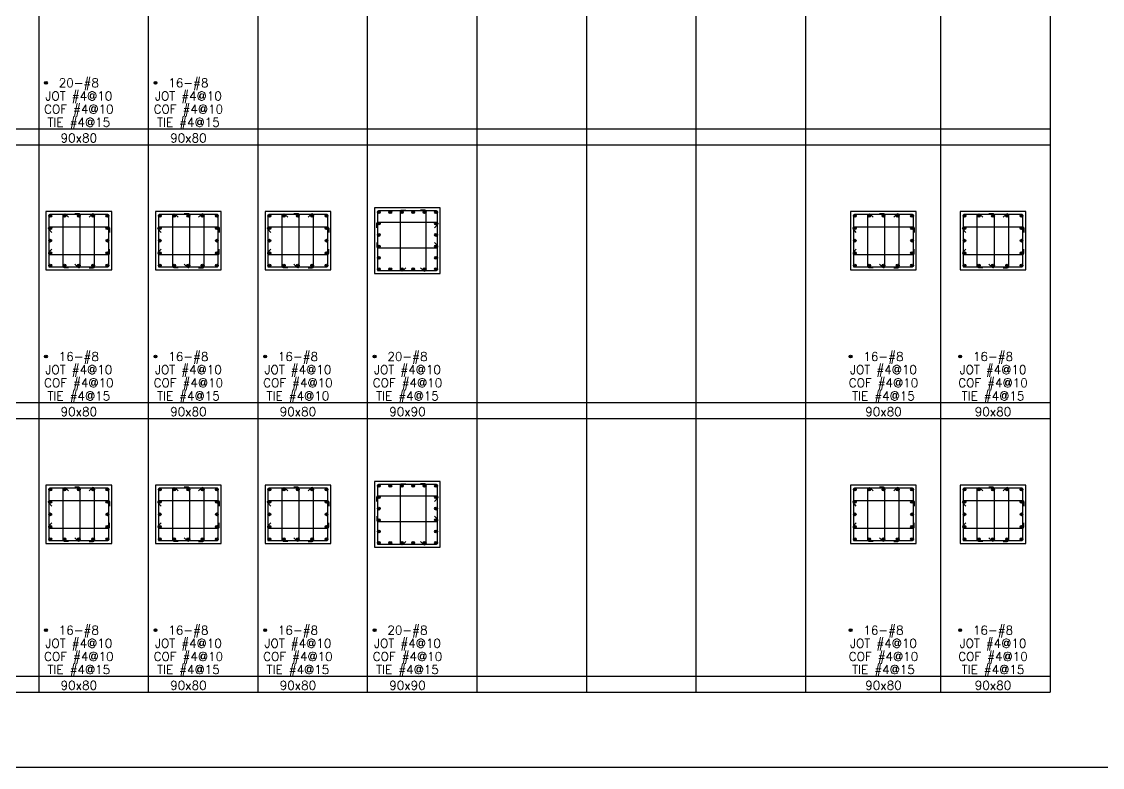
# Model space of a CAD drawing. Header units: millimetres. Extents: x 0 to 31920, y -6088 to 2522.
# Drawn here: x 27148 to 28628, y 0 to 1022 of the extents above; entities that cross this region are included whole.
import ezdxf
from ezdxf.enums import TextEntityAlignment as Align

# ---------------------------------------------------------------- set-up
doc = ezdxf.new("R2010")
doc.units = ezdxf.units.MM
doc.header["$MEASUREMENT"] = 0
for name, color, linetype in [('DwFm', 7, 'Continuous'), ('S-DIM', 2, 'Continuous'), ('S-RC', 130, 'Continuous'), ('S-REINF', 6, 'Continuous'), ('S-REINFD', 201, 'Continuous'), ('S-STUD', 1, 'Continuous'), ('S-TEXT', 2, 'Continuous')]:
    doc.layers.add(name, color=color, linetype=linetype)
doc.styles.add('CS4', font='romans.shx', dxfattribs={"width": 0.8, "bigfont": 'lsp.shx'})

# ---------------------------------------------------------------- blocks, each defined once
blk = doc.blocks.new('繪圖範圍')
blk.add_lwpolyline([(0, 51.1), (79.8, 51.1), (79.8, 0), (0, 0)], close=True)
blk = doc.blocks.new('A$C169c4782')
at = {"layer": 'S-REINFD'}
h = blk.add_hatch(color=256, dxfattribs=at)
edge = h.paths.add_edge_path()
edge.add_arc((1530, 835), 1.91, 0, 360)
h = blk.add_hatch(color=256, dxfattribs=at)
edge = h.paths.add_edge_path()
edge.add_arc((1680, 835), 1.91, 0, 360)
h = blk.add_hatch(color=256, dxfattribs=at)
edge = h.paths.add_edge_path()
edge.add_arc((1535.9, 652.8), 1.91, 0, 360)
h = blk.add_hatch(color=256, dxfattribs=at)
edge = h.paths.add_edge_path()
edge.add_arc((1555.5, 652.8), 1.91, 0, 360)
h = blk.add_hatch(color=256, dxfattribs=at)
edge = h.paths.add_edge_path()
edge.add_arc((1575, 652.8), 1.91, 0, 360)
h = blk.add_hatch(color=256, dxfattribs=at)
edge = h.paths.add_edge_path()
edge.add_arc((1594.5, 652.8), 1.91, 0, 360)
h = blk.add_hatch(color=256, dxfattribs=at)
edge = h.paths.add_edge_path()
edge.add_arc((1614.1, 652.8), 1.91, 0, 360)
h = blk.add_hatch(color=256, dxfattribs=at)
edge = h.paths.add_edge_path()
edge.add_arc((1685.9, 652.8), 1.91, 0, 360)
h = blk.add_hatch(color=256, dxfattribs=at)
edge = h.paths.add_edge_path()
edge.add_arc((1705.5, 652.8), 1.91, 0, 360)
h = blk.add_hatch(color=256, dxfattribs=at)
edge = h.paths.add_edge_path()
edge.add_arc((1725, 652.8), 1.91, 0, 360)
h = blk.add_hatch(color=256, dxfattribs=at)
edge = h.paths.add_edge_path()
edge.add_arc((1744.5, 652.8), 1.91, 0, 360)
h = blk.add_hatch(color=256, dxfattribs=at)
edge = h.paths.add_edge_path()
edge.add_arc((1764.1, 652.8), 1.91, 0, 360)
h = blk.add_hatch(color=256, dxfattribs=at)
edge = h.paths.add_edge_path()
edge.add_arc((1835.9, 652.8), 1.91, 0, 360)
h = blk.add_hatch(color=256, dxfattribs=at)
edge = h.paths.add_edge_path()
edge.add_arc((1855.5, 652.8), 1.91, 0, 360)
h = blk.add_hatch(color=256, dxfattribs=at)
edge = h.paths.add_edge_path()
edge.add_arc((1875, 652.8), 1.91, 0, 360)
h = blk.add_hatch(color=256, dxfattribs=at)
edge = h.paths.add_edge_path()
edge.add_arc((1894.5, 652.8), 1.91, 0, 360)
h = blk.add_hatch(color=256, dxfattribs=at)
edge = h.paths.add_edge_path()
edge.add_arc((1914.1, 652.8), 1.91, 0, 360)
h = blk.add_hatch(color=256, dxfattribs=at)
edge = h.paths.add_edge_path()
edge.add_arc((1985.9, 657.8), 1.91, 0, 360)
h = blk.add_hatch(color=256, dxfattribs=at)
edge = h.paths.add_edge_path()
edge.add_arc((2001.5, 657.8), 1.91, 0, 360)
h = blk.add_hatch(color=256, dxfattribs=at)
edge = h.paths.add_edge_path()
edge.add_arc((2017.2, 657.8), 1.91, 0, 360)
h = blk.add_hatch(color=256, dxfattribs=at)
edge = h.paths.add_edge_path()
edge.add_arc((2032.8, 657.8), 1.91, 0, 360)
h = blk.add_hatch(color=256, dxfattribs=at)
edge = h.paths.add_edge_path()
edge.add_arc((2048.5, 657.8), 1.91, 0, 360)
h = blk.add_hatch(color=256, dxfattribs=at)
edge = h.paths.add_edge_path()
edge.add_arc((2064.1, 657.8), 1.91, 0, 360)
h = blk.add_hatch(color=256, dxfattribs=at)
edge = h.paths.add_edge_path()
edge.add_arc((1535.9, 635.8), 1.91, 0, 360)
h = blk.add_hatch(color=256, dxfattribs=at)
edge = h.paths.add_edge_path()
edge.add_arc((1614.1, 635.8), 1.91, 0, 360)
h = blk.add_hatch(color=256, dxfattribs=at)
edge = h.paths.add_edge_path()
edge.add_arc((1685.9, 635.8), 1.91, 0, 360)
h = blk.add_hatch(color=256, dxfattribs=at)
edge = h.paths.add_edge_path()
edge.add_arc((1764.1, 635.8), 1.91, 0, 360)
h = blk.add_hatch(color=256, dxfattribs=at)
edge = h.paths.add_edge_path()
edge.add_arc((1835.9, 635.8), 1.91, 0, 360)
h = blk.add_hatch(color=256, dxfattribs=at)
edge = h.paths.add_edge_path()
edge.add_arc((1914.1, 635.8), 1.91, 0, 360)
h = blk.add_hatch(color=256, dxfattribs=at)
edge = h.paths.add_edge_path()
edge.add_arc((1985.9, 642.2), 1.91, 0, 360)
h = blk.add_hatch(color=256, dxfattribs=at)
edge = h.paths.add_edge_path()
edge.add_arc((2064.1, 642.2), 1.91, 0, 360)
h = blk.add_hatch(color=256, dxfattribs=at)
edge = h.paths.add_edge_path()
edge.add_arc((1985.9, 626.6), 1.91, 0, 360)
h = blk.add_hatch(color=256, dxfattribs=at)
edge = h.paths.add_edge_path()
edge.add_arc((2064.1, 626.6), 1.91, 0, 360)
h = blk.add_hatch(color=256, dxfattribs=at)
edge = h.paths.add_edge_path()
edge.add_arc((1535.9, 618.8), 1.91, 0, 360)
h = blk.add_hatch(color=256, dxfattribs=at)
edge = h.paths.add_edge_path()
edge.add_arc((1614.1, 618.8), 1.91, 0, 360)
h = blk.add_hatch(color=256, dxfattribs=at)
edge = h.paths.add_edge_path()
edge.add_arc((1685.9, 618.8), 1.91, 0, 360)
h = blk.add_hatch(color=256, dxfattribs=at)
edge = h.paths.add_edge_path()
edge.add_arc((1764.1, 618.8), 1.91, 0, 360)
h = blk.add_hatch(color=256, dxfattribs=at)
edge = h.paths.add_edge_path()
edge.add_arc((1835.9, 618.8), 1.91, 0, 360)
h = blk.add_hatch(color=256, dxfattribs=at)
edge = h.paths.add_edge_path()
edge.add_arc((1914.1, 618.8), 1.91, 0, 360)
h = blk.add_hatch(color=256, dxfattribs=at)
edge = h.paths.add_edge_path()
edge.add_arc((1985.9, 610.9), 1.91, 0, 360)
h = blk.add_hatch(color=256, dxfattribs=at)
edge = h.paths.add_edge_path()
edge.add_arc((2064.1, 610.9), 1.91, 0, 360)
h = blk.add_hatch(color=256, dxfattribs=at)
edge = h.paths.add_edge_path()
edge.add_arc((1535.9, 601.7), 1.91, 0, 360)
h = blk.add_hatch(color=256, dxfattribs=at)
edge = h.paths.add_edge_path()
edge.add_arc((1614.1, 601.7), 1.91, 0, 360)
h = blk.add_hatch(color=256, dxfattribs=at)
edge = h.paths.add_edge_path()
edge.add_arc((1685.9, 601.7), 1.91, 0, 360)
h = blk.add_hatch(color=256, dxfattribs=at)
edge = h.paths.add_edge_path()
edge.add_arc((1764.1, 601.7), 1.91, 0, 360)
h = blk.add_hatch(color=256, dxfattribs=at)
edge = h.paths.add_edge_path()
edge.add_arc((1835.9, 601.7), 1.91, 0, 360)
h = blk.add_hatch(color=256, dxfattribs=at)
edge = h.paths.add_edge_path()
edge.add_arc((1914.1, 601.7), 1.91, 0, 360)
h = blk.add_hatch(color=256, dxfattribs=at)
edge = h.paths.add_edge_path()
edge.add_arc((1985.9, 595.3), 1.91, 0, 360)
h = blk.add_hatch(color=256, dxfattribs=at)
edge = h.paths.add_edge_path()
edge.add_arc((2064.1, 595.3), 1.91, 0, 360)
h = blk.add_hatch(color=256, dxfattribs=at)
edge = h.paths.add_edge_path()
edge.add_arc((1535.9, 584.7), 1.91, 0, 360)
h = blk.add_hatch(color=256, dxfattribs=at)
edge = h.paths.add_edge_path()
edge.add_arc((1555.5, 584.7), 1.91, 0, 360)
h = blk.add_hatch(color=256, dxfattribs=at)
edge = h.paths.add_edge_path()
edge.add_arc((1575, 584.7), 1.91, 0, 360)
h = blk.add_hatch(color=256, dxfattribs=at)
edge = h.paths.add_edge_path()
edge.add_arc((1594.5, 584.7), 1.91, 0, 360)
h = blk.add_hatch(color=256, dxfattribs=at)
edge = h.paths.add_edge_path()
edge.add_arc((1614.1, 584.7), 1.91, 0, 360)
h = blk.add_hatch(color=256, dxfattribs=at)
edge = h.paths.add_edge_path()
edge.add_arc((1685.9, 584.7), 1.91, 0, 360)
h = blk.add_hatch(color=256, dxfattribs=at)
edge = h.paths.add_edge_path()
edge.add_arc((1705.5, 584.7), 1.91, 0, 360)
h = blk.add_hatch(color=256, dxfattribs=at)
edge = h.paths.add_edge_path()
edge.add_arc((1725, 584.7), 1.91, 0, 360)
h = blk.add_hatch(color=256, dxfattribs=at)
edge = h.paths.add_edge_path()
edge.add_arc((1744.5, 584.7), 1.91, 0, 360)
h = blk.add_hatch(color=256, dxfattribs=at)
edge = h.paths.add_edge_path()
edge.add_arc((1764.1, 584.7), 1.91, 0, 360)
h = blk.add_hatch(color=256, dxfattribs=at)
edge = h.paths.add_edge_path()
edge.add_arc((1835.9, 584.7), 1.91, 0, 360)
h = blk.add_hatch(color=256, dxfattribs=at)
edge = h.paths.add_edge_path()
edge.add_arc((1855.5, 584.7), 1.91, 0, 360)
h = blk.add_hatch(color=256, dxfattribs=at)
edge = h.paths.add_edge_path()
edge.add_arc((1875, 584.7), 1.91, 0, 360)
h = blk.add_hatch(color=256, dxfattribs=at)
edge = h.paths.add_edge_path()
edge.add_arc((1894.5, 584.7), 1.91, 0, 360)
h = blk.add_hatch(color=256, dxfattribs=at)
edge = h.paths.add_edge_path()
edge.add_arc((1914.1, 584.7), 1.91, 0, 360)
h = blk.add_hatch(color=256, dxfattribs=at)
edge = h.paths.add_edge_path()
edge.add_arc((1985.9, 579.7), 1.91, 0, 360)
h = blk.add_hatch(color=256, dxfattribs=at)
edge = h.paths.add_edge_path()
edge.add_arc((2001.5, 579.7), 1.91, 0, 360)
h = blk.add_hatch(color=256, dxfattribs=at)
edge = h.paths.add_edge_path()
edge.add_arc((2017.2, 579.7), 1.91, 0, 360)
h = blk.add_hatch(color=256, dxfattribs=at)
edge = h.paths.add_edge_path()
edge.add_arc((2032.8, 579.7), 1.91, 0, 360)
h = blk.add_hatch(color=256, dxfattribs=at)
edge = h.paths.add_edge_path()
edge.add_arc((2048.5, 579.7), 1.91, 0, 360)
h = blk.add_hatch(color=256, dxfattribs=at)
edge = h.paths.add_edge_path()
edge.add_arc((2064.1, 579.7), 1.91, 0, 360)
h = blk.add_hatch(color=256, dxfattribs=at)
edge = h.paths.add_edge_path()
edge.add_arc((1530, 460), 1.91, 0, 360)
h = blk.add_hatch(color=256, dxfattribs=at)
edge = h.paths.add_edge_path()
edge.add_arc((1680, 460), 1.91, 0, 360)
h = blk.add_hatch(color=256, dxfattribs=at)
edge = h.paths.add_edge_path()
edge.add_arc((1830, 460), 1.91, 0, 360)
h = blk.add_hatch(color=256, dxfattribs=at)
edge = h.paths.add_edge_path()
edge.add_arc((1980, 460), 1.91, 0, 360)
h = blk.add_hatch(color=256, dxfattribs=at)
edge = h.paths.add_edge_path()
edge.add_arc((1985.9, 282.8), 1.91, 0, 360)
h = blk.add_hatch(color=256, dxfattribs=at)
edge = h.paths.add_edge_path()
edge.add_arc((2001.5, 282.8), 1.91, 0, 360)
h = blk.add_hatch(color=256, dxfattribs=at)
edge = h.paths.add_edge_path()
edge.add_arc((2017.2, 282.8), 1.91, 0, 360)
h = blk.add_hatch(color=256, dxfattribs=at)
edge = h.paths.add_edge_path()
edge.add_arc((2032.8, 282.8), 1.91, 0, 360)
h = blk.add_hatch(color=256, dxfattribs=at)
edge = h.paths.add_edge_path()
edge.add_arc((2048.5, 282.8), 1.91, 0, 360)
h = blk.add_hatch(color=256, dxfattribs=at)
edge = h.paths.add_edge_path()
edge.add_arc((2064.1, 282.8), 1.91, 0, 360)
h = blk.add_hatch(color=256, dxfattribs=at)
edge = h.paths.add_edge_path()
edge.add_arc((1535.9, 277.8), 1.91, 0, 360)
h = blk.add_hatch(color=256, dxfattribs=at)
edge = h.paths.add_edge_path()
edge.add_arc((1555.5, 277.8), 1.91, 0, 360)
h = blk.add_hatch(color=256, dxfattribs=at)
edge = h.paths.add_edge_path()
edge.add_arc((1575, 277.8), 1.91, 0, 360)
h = blk.add_hatch(color=256, dxfattribs=at)
edge = h.paths.add_edge_path()
edge.add_arc((1594.5, 277.8), 1.91, 0, 360)
h = blk.add_hatch(color=256, dxfattribs=at)
edge = h.paths.add_edge_path()
edge.add_arc((1614.1, 277.8), 1.91, 0, 360)
h = blk.add_hatch(color=256, dxfattribs=at)
edge = h.paths.add_edge_path()
edge.add_arc((1685.9, 277.8), 1.91, 0, 360)
h = blk.add_hatch(color=256, dxfattribs=at)
edge = h.paths.add_edge_path()
edge.add_arc((1705.5, 277.8), 1.91, 0, 360)
h = blk.add_hatch(color=256, dxfattribs=at)
edge = h.paths.add_edge_path()
edge.add_arc((1725, 277.8), 1.91, 0, 360)
h = blk.add_hatch(color=256, dxfattribs=at)
edge = h.paths.add_edge_path()
edge.add_arc((1744.5, 277.8), 1.91, 0, 360)
h = blk.add_hatch(color=256, dxfattribs=at)
edge = h.paths.add_edge_path()
edge.add_arc((1764.1, 277.8), 1.91, 0, 360)
h = blk.add_hatch(color=256, dxfattribs=at)
edge = h.paths.add_edge_path()
edge.add_arc((1835.9, 277.8), 1.91, 0, 360)
h = blk.add_hatch(color=256, dxfattribs=at)
edge = h.paths.add_edge_path()
edge.add_arc((1855.5, 277.8), 1.91, 0, 360)
h = blk.add_hatch(color=256, dxfattribs=at)
edge = h.paths.add_edge_path()
edge.add_arc((1875, 277.8), 1.91, 0, 360)
h = blk.add_hatch(color=256, dxfattribs=at)
edge = h.paths.add_edge_path()
edge.add_arc((1894.5, 277.8), 1.91, 0, 360)
h = blk.add_hatch(color=256, dxfattribs=at)
edge = h.paths.add_edge_path()
edge.add_arc((1914.1, 277.8), 1.91, 0, 360)
h = blk.add_hatch(color=256, dxfattribs=at)
edge = h.paths.add_edge_path()
edge.add_arc((1985.9, 267.2), 1.91, 0, 360)
h = blk.add_hatch(color=256, dxfattribs=at)
edge = h.paths.add_edge_path()
edge.add_arc((2064.1, 267.2), 1.91, 0, 360)
h = blk.add_hatch(color=256, dxfattribs=at)
edge = h.paths.add_edge_path()
edge.add_arc((1535.9, 260.8), 1.91, 0, 360)
h = blk.add_hatch(color=256, dxfattribs=at)
edge = h.paths.add_edge_path()
edge.add_arc((1614.1, 260.8), 1.91, 0, 360)
h = blk.add_hatch(color=256, dxfattribs=at)
edge = h.paths.add_edge_path()
edge.add_arc((1685.9, 260.8), 1.91, 0, 360)
h = blk.add_hatch(color=256, dxfattribs=at)
edge = h.paths.add_edge_path()
edge.add_arc((1764.1, 260.8), 1.91, 0, 360)
h = blk.add_hatch(color=256, dxfattribs=at)
edge = h.paths.add_edge_path()
edge.add_arc((1835.9, 260.8), 1.91, 0, 360)
h = blk.add_hatch(color=256, dxfattribs=at)
edge = h.paths.add_edge_path()
edge.add_arc((1914.1, 260.8), 1.91, 0, 360)
h = blk.add_hatch(color=256, dxfattribs=at)
edge = h.paths.add_edge_path()
edge.add_arc((1985.9, 251.6), 1.91, 0, 360)
h = blk.add_hatch(color=256, dxfattribs=at)
edge = h.paths.add_edge_path()
edge.add_arc((2064.1, 251.6), 1.91, 0, 360)
h = blk.add_hatch(color=256, dxfattribs=at)
edge = h.paths.add_edge_path()
edge.add_arc((1535.9, 243.8), 1.91, 0, 360)
h = blk.add_hatch(color=256, dxfattribs=at)
edge = h.paths.add_edge_path()
edge.add_arc((1614.1, 243.8), 1.91, 0, 360)
h = blk.add_hatch(color=256, dxfattribs=at)
edge = h.paths.add_edge_path()
edge.add_arc((1685.9, 243.8), 1.91, 0, 360)
h = blk.add_hatch(color=256, dxfattribs=at)
edge = h.paths.add_edge_path()
edge.add_arc((1764.1, 243.8), 1.91, 0, 360)
h = blk.add_hatch(color=256, dxfattribs=at)
edge = h.paths.add_edge_path()
edge.add_arc((1835.9, 243.8), 1.91, 0, 360)
h = blk.add_hatch(color=256, dxfattribs=at)
edge = h.paths.add_edge_path()
edge.add_arc((1914.1, 243.8), 1.91, 0, 360)
h = blk.add_hatch(color=256, dxfattribs=at)
edge = h.paths.add_edge_path()
edge.add_arc((1985.9, 235.9), 1.91, 0, 360)
h = blk.add_hatch(color=256, dxfattribs=at)
edge = h.paths.add_edge_path()
edge.add_arc((2064.1, 235.9), 1.91, 0, 360)
h = blk.add_hatch(color=256, dxfattribs=at)
edge = h.paths.add_edge_path()
edge.add_arc((1535.9, 226.7), 1.91, 0, 360)
h = blk.add_hatch(color=256, dxfattribs=at)
edge = h.paths.add_edge_path()
edge.add_arc((1614.1, 226.7), 1.91, 0, 360)
h = blk.add_hatch(color=256, dxfattribs=at)
edge = h.paths.add_edge_path()
edge.add_arc((1685.9, 226.7), 1.91, 0, 360)
h = blk.add_hatch(color=256, dxfattribs=at)
edge = h.paths.add_edge_path()
edge.add_arc((1764.1, 226.7), 1.91, 0, 360)
h = blk.add_hatch(color=256, dxfattribs=at)
edge = h.paths.add_edge_path()
edge.add_arc((1835.9, 226.7), 1.91, 0, 360)
h = blk.add_hatch(color=256, dxfattribs=at)
edge = h.paths.add_edge_path()
edge.add_arc((1914.1, 226.7), 1.91, 0, 360)
h = blk.add_hatch(color=256, dxfattribs=at)
edge = h.paths.add_edge_path()
edge.add_arc((1985.9, 220.3), 1.91, 0, 360)
h = blk.add_hatch(color=256, dxfattribs=at)
edge = h.paths.add_edge_path()
edge.add_arc((2064.1, 220.3), 1.91, 0, 360)
h = blk.add_hatch(color=256, dxfattribs=at)
edge = h.paths.add_edge_path()
edge.add_arc((1535.9, 209.7), 1.91, 0, 360)
h = blk.add_hatch(color=256, dxfattribs=at)
edge = h.paths.add_edge_path()
edge.add_arc((1555.5, 209.7), 1.91, 0, 360)
h = blk.add_hatch(color=256, dxfattribs=at)
edge = h.paths.add_edge_path()
edge.add_arc((1575, 209.7), 1.91, 0, 360)
h = blk.add_hatch(color=256, dxfattribs=at)
edge = h.paths.add_edge_path()
edge.add_arc((1594.5, 209.7), 1.91, 0, 360)
h = blk.add_hatch(color=256, dxfattribs=at)
edge = h.paths.add_edge_path()
edge.add_arc((1614.1, 209.7), 1.91, 0, 360)
h = blk.add_hatch(color=256, dxfattribs=at)
edge = h.paths.add_edge_path()
edge.add_arc((1685.9, 209.7), 1.91, 0, 360)
h = blk.add_hatch(color=256, dxfattribs=at)
edge = h.paths.add_edge_path()
edge.add_arc((1705.5, 209.7), 1.91, 0, 360)
h = blk.add_hatch(color=256, dxfattribs=at)
edge = h.paths.add_edge_path()
edge.add_arc((1725, 209.7), 1.91, 0, 360)
h = blk.add_hatch(color=256, dxfattribs=at)
edge = h.paths.add_edge_path()
edge.add_arc((1744.5, 209.7), 1.91, 0, 360)
h = blk.add_hatch(color=256, dxfattribs=at)
edge = h.paths.add_edge_path()
edge.add_arc((1764.1, 209.7), 1.91, 0, 360)
h = blk.add_hatch(color=256, dxfattribs=at)
edge = h.paths.add_edge_path()
edge.add_arc((1835.9, 209.7), 1.91, 0, 360)
h = blk.add_hatch(color=256, dxfattribs=at)
edge = h.paths.add_edge_path()
edge.add_arc((1855.5, 209.7), 1.91, 0, 360)
h = blk.add_hatch(color=256, dxfattribs=at)
edge = h.paths.add_edge_path()
edge.add_arc((1875, 209.7), 1.91, 0, 360)
h = blk.add_hatch(color=256, dxfattribs=at)
edge = h.paths.add_edge_path()
edge.add_arc((1894.5, 209.7), 1.91, 0, 360)
h = blk.add_hatch(color=256, dxfattribs=at)
edge = h.paths.add_edge_path()
edge.add_arc((1914.1, 209.7), 1.91, 0, 360)
h = blk.add_hatch(color=256, dxfattribs=at)
edge = h.paths.add_edge_path()
edge.add_arc((1985.9, 204.7), 1.91, 0, 360)
h = blk.add_hatch(color=256, dxfattribs=at)
edge = h.paths.add_edge_path()
edge.add_arc((2001.5, 204.7), 1.91, 0, 360)
h = blk.add_hatch(color=256, dxfattribs=at)
edge = h.paths.add_edge_path()
edge.add_arc((2017.2, 204.7), 1.91, 0, 360)
h = blk.add_hatch(color=256, dxfattribs=at)
edge = h.paths.add_edge_path()
edge.add_arc((2032.8, 204.7), 1.91, 0, 360)
h = blk.add_hatch(color=256, dxfattribs=at)
edge = h.paths.add_edge_path()
edge.add_arc((2048.5, 204.7), 1.91, 0, 360)
h = blk.add_hatch(color=256, dxfattribs=at)
edge = h.paths.add_edge_path()
edge.add_arc((2064.1, 204.7), 1.91, 0, 360)
h = blk.add_hatch(color=256, dxfattribs=at)
edge = h.paths.add_edge_path()
edge.add_arc((1530, 85), 1.91, 0, 360)
h = blk.add_hatch(color=256, dxfattribs=at)
edge = h.paths.add_edge_path()
edge.add_arc((1680, 85), 1.91, 0, 360)
h = blk.add_hatch(color=256, dxfattribs=at)
edge = h.paths.add_edge_path()
edge.add_arc((1830, 85), 1.91, 0, 360)
h = blk.add_hatch(color=256, dxfattribs=at)
edge = h.paths.add_edge_path()
edge.add_arc((1980, 85), 1.91, 0, 360)
at = {"layer": 'S-RC'}
for points in [[(1530, 578.8), (1620, 578.8), (1620, 658.8), (1530, 658.8), (1530, 578.8)], [(1680, 578.8), (1770, 578.8), (1770, 658.8), (1680, 658.8), (1680, 578.8)], [(1830, 578.8), (1920, 578.8), (1920, 658.8), (1830, 658.8), (1830, 578.8)], [(1980, 573.8), (2070, 573.8), (2070, 663.8), (1980, 663.8), (1980, 573.8)], [(1530, 203.8), (1620, 203.8), (1620, 283.8), (1530, 283.8), (1530, 203.8)], [(1680, 203.8), (1770, 203.8), (1770, 283.8), (1680, 283.8), (1680, 203.8)], [(1830, 203.8), (1920, 203.8), (1920, 283.8), (1830, 283.8), (1830, 203.8)], [(1980, 198.8), (2070, 198.8), (2070, 288.8), (1980, 288.8), (1980, 198.8)]]:
    blk.add_lwpolyline(points, dxfattribs=at)
at = {"layer": 'S-REINF', "color": 2}
for points in [[(1534, 582.8), (1614.1, 582.8, 0.414214), (1616, 584.6), (1616, 652.9, 0.414214), (1614.1, 654.8), (1535.9, 654.8, 0.414214), (1534, 652.9), (1534, 582.8)], [(1561, 581.7), (1555.4, 581.7, -0.414214), (1553.5, 583.6), (1553.5, 653.5, -0.653352), (1556.7, 654.9), (1561, 650.9)], [(1569.4, 586.6), (1573.7, 582.6, 0.653352), (1576.9, 584), (1576.9, 653.9, 0.414214), (1575, 655.8), (1569.4, 655.8)], [(1589, 581.7), (1594.6, 581.7, 0.414214), (1596.5, 583.6), (1596.5, 653.5, 0.653352), (1593.3, 654.9), (1589, 650.9)], [(1684, 582.8), (1764.1, 582.8, 0.414214), (1766, 584.6), (1766, 652.9, 0.414214), (1764.1, 654.8), (1685.9, 654.8, 0.414214), (1684, 652.9), (1684, 582.8)], [(1711, 581.7), (1705.4, 581.7, -0.414214), (1703.5, 583.6), (1703.5, 653.5, -0.653352), (1706.7, 654.9), (1711, 650.9)], [(1719.4, 586.6), (1723.7, 582.6, 0.653352), (1726.9, 584), (1726.9, 653.9, 0.414214), (1725, 655.8), (1719.4, 655.8)], [(1739, 581.7), (1744.6, 581.7, 0.414214), (1746.5, 583.6), (1746.5, 653.5, 0.653352), (1743.3, 654.9), (1739, 650.9)], [(1834, 582.8), (1914.1, 582.8, 0.414214), (1916, 584.6), (1916, 652.9, 0.414214), (1914.1, 654.8), (1835.9, 654.8, 0.414214), (1834, 652.9), (1834, 582.8)], [(1861, 581.7), (1855.4, 581.7, -0.414214), (1853.5, 583.6), (1853.5, 653.5, -0.653352), (1856.7, 654.9), (1861, 650.9)], [(1869.4, 586.6), (1873.7, 582.6, 0.653352), (1876.9, 584), (1876.9, 653.9, 0.414214), (1875, 655.8), (1869.4, 655.8)], [(1889, 581.7), (1894.6, 581.7, 0.414214), (1896.5, 583.6), (1896.5, 653.5, 0.653352), (1893.3, 654.9), (1889, 650.9)], [(1984, 577.8), (2064.1, 577.8, 0.414214), (2066, 579.6), (2066, 657.9, 0.414214), (2064.1, 659.8), (1985.9, 659.8, 0.414214), (1984, 657.9), (1984, 577.8)], [(2022.8, 581.6), (2018.5, 577.6, -0.653352), (2015.3, 579), (2015.3, 658.9, -0.414214), (2017.2, 660.8), (2022.8, 660.8)], [(2042.9, 581.6), (2047.2, 577.6, 0.653352), (2050.4, 579), (2050.4, 658.9, 0.414214), (2048.5, 660.8), (2042.9, 660.8)], [(1537.8, 630.2), (1533.8, 634.5, -0.653352), (1535.2, 637.7), (1615.2, 637.7, -0.414214), (1617.1, 635.8), (1617.1, 630.2)], [(1687.8, 630.2), (1683.8, 634.5, -0.653352), (1685.2, 637.7), (1765.2, 637.7, -0.414214), (1767.1, 635.8), (1767.1, 630.2)], [(1837.8, 630.2), (1833.8, 634.5, -0.653352), (1835.2, 637.7), (1915.2, 637.7, -0.414214), (1917.1, 635.8), (1917.1, 630.2)], [(1982.9, 636.6), (1982.9, 642.2, -0.414214), (1984.8, 644.1), (2064.8, 644.1, -0.653352), (2066.2, 640.9), (2062.2, 636.6)], [(1537.8, 607.3), (1533.8, 603, 0.653352), (1535.2, 599.8), (1615.2, 599.8, 0.414214), (1617.1, 601.7), (1617.1, 607.3)], [(1687.8, 607.3), (1683.8, 603, 0.653352), (1685.2, 599.8), (1765.2, 599.8, 0.414214), (1767.1, 601.7), (1767.1, 607.3)], [(1837.8, 607.3), (1833.8, 603, 0.653352), (1835.2, 599.8), (1915.2, 599.8, 0.414214), (1917.1, 601.7), (1917.1, 607.3)], [(1982.9, 616.5), (1982.9, 610.9, 0.414214), (1984.8, 609), (2064.8, 609, 0.653352), (2066.2, 612.2), (2062.2, 616.5)], [(1984, 202.8), (2064.1, 202.8, 0.414214), (2066, 204.7), (2066, 282.9, 0.414214), (2064.1, 284.8), (1985.9, 284.8, 0.414214), (1984, 282.9), (1984, 202.8)], [(2022.8, 206.6), (2018.5, 202.6, -0.653352), (2015.3, 204), (2015.3, 283.9, -0.414214), (2017.2, 285.8), (2022.8, 285.8)], [(2042.9, 206.6), (2047.2, 202.6, 0.653352), (2050.4, 204), (2050.4, 283.9, 0.414214), (2048.5, 285.8), (2042.9, 285.8)], [(1534, 207.8), (1614.1, 207.8, 0.414214), (1616, 209.7), (1616, 277.9, 0.414214), (1614.1, 279.8), (1535.9, 279.8, 0.414214), (1534, 277.9), (1534, 207.8)], [(1561, 206.7), (1555.4, 206.7, -0.414214), (1553.5, 208.6), (1553.5, 278.5, -0.653352), (1556.7, 279.9), (1561, 275.9)], [(1569.4, 211.6), (1573.7, 207.6, 0.653352), (1576.9, 209), (1576.9, 278.9, 0.414214), (1575, 280.8), (1569.4, 280.8)], [(1589, 206.7), (1594.6, 206.7, 0.414214), (1596.5, 208.6), (1596.5, 278.5, 0.653352), (1593.3, 279.9), (1589, 275.9)], [(1684, 207.8), (1764.1, 207.8, 0.414214), (1766, 209.7), (1766, 277.9, 0.414214), (1764.1, 279.8), (1685.9, 279.8, 0.414214), (1684, 277.9), (1684, 207.8)], [(1711, 206.7), (1705.4, 206.7, -0.414214), (1703.5, 208.6), (1703.5, 278.5, -0.653352), (1706.7, 279.9), (1711, 275.9)], [(1719.4, 211.6), (1723.7, 207.6, 0.653352), (1726.9, 209), (1726.9, 278.9, 0.414214), (1725, 280.8), (1719.4, 280.8)], [(1739, 206.7), (1744.6, 206.7, 0.414214), (1746.5, 208.6), (1746.5, 278.5, 0.653352), (1743.3, 279.9), (1739, 275.9)], [(1834, 207.8), (1914.1, 207.8, 0.414214), (1916, 209.7), (1916, 277.9, 0.414214), (1914.1, 279.8), (1835.9, 279.8, 0.414214), (1834, 277.9), (1834, 207.8)], [(1861, 206.7), (1855.4, 206.7, -0.414214), (1853.5, 208.6), (1853.5, 278.5, -0.653352), (1856.7, 279.9), (1861, 275.9)], [(1869.4, 211.6), (1873.7, 207.6, 0.653352), (1876.9, 209), (1876.9, 278.9, 0.414214), (1875, 280.8), (1869.4, 280.8)], [(1889, 206.7), (1894.6, 206.7, 0.414214), (1896.5, 208.6), (1896.5, 278.5, 0.653352), (1893.3, 279.9), (1889, 275.9)], [(1982.9, 261.6), (1982.9, 267.2, -0.414214), (1984.8, 269.1), (2064.8, 269.1, -0.653352), (2066.2, 265.9), (2062.2, 261.6)], [(1537.8, 255.2), (1533.8, 259.5, -0.653352), (1535.2, 262.7), (1615.2, 262.7, -0.414214), (1617.1, 260.8), (1617.1, 255.2)], [(1687.8, 255.2), (1683.8, 259.5, -0.653352), (1685.2, 262.7), (1765.2, 262.7, -0.414214), (1767.1, 260.8), (1767.1, 255.2)], [(1837.8, 255.2), (1833.8, 259.5, -0.653352), (1835.2, 262.7), (1915.2, 262.7, -0.414214), (1917.1, 260.8), (1917.1, 255.2)], [(1982.9, 241.5), (1982.9, 235.9, 0.414214), (1984.8, 234), (2064.8, 234, 0.653352), (2066.2, 237.2), (2062.2, 241.5)], [(1537.8, 232.3), (1533.8, 228, 0.653352), (1535.2, 224.8), (1615.2, 224.8, 0.414214), (1617.1, 226.7), (1617.1, 232.3)], [(1687.8, 232.3), (1683.8, 228, 0.653352), (1685.2, 224.8), (1765.2, 224.8, 0.414214), (1767.1, 226.7), (1767.1, 232.3)], [(1837.8, 232.3), (1833.8, 228, 0.653352), (1835.2, 224.8), (1915.2, 224.8, 0.414214), (1917.1, 226.7), (1917.1, 232.3)]]:
    blk.add_lwpolyline(points, format="xyb", dxfattribs=at)
at = {"layer": 'S-REINFD'}
for centre in [(1530, 835), (1680, 835), (1535.9, 652.8), (1555.5, 652.8), (1575, 652.8), (1594.5, 652.8), (1614.1, 652.8), (1685.9, 652.8), (1705.5, 652.8), (1725, 652.8), (1744.5, 652.8), (1764.1, 652.8), (1835.9, 652.8), (1855.5, 652.8), (1875, 652.8), (1894.5, 652.8), (1914.1, 652.8), (1985.9, 657.8), (2001.5, 657.8), (2017.2, 657.8), (2032.8, 657.8), (2048.5, 657.8), (2064.1, 657.8), (1535.9, 635.8), (1614.1, 635.8), (1685.9, 635.8), (1764.1, 635.8), (1835.9, 635.8), (1914.1, 635.8), (1985.9, 642.2), (2064.1, 642.2), (1985.9, 626.6), (2064.1, 626.6), (1535.9, 618.8), (1614.1, 618.8), (1685.9, 618.8), (1764.1, 618.8), (1835.9, 618.8), (1914.1, 618.8), (1985.9, 610.9), (2064.1, 610.9), (1535.9, 601.7), (1614.1, 601.7), (1685.9, 601.7), (1764.1, 601.7), (1835.9, 601.7), (1914.1, 601.7), (1985.9, 595.3), (2064.1, 595.3), (1535.9, 584.7), (1555.5, 584.7), (1575, 584.7), (1594.5, 584.7), (1614.1, 584.7), (1685.9, 584.7), (1705.5, 584.7), (1725, 584.7), (1744.5, 584.7), (1764.1, 584.7), (1835.9, 584.7), (1855.5, 584.7), (1875, 584.7), (1894.5, 584.7), (1914.1, 584.7), (1985.9, 579.7), (2001.5, 579.7), (2017.2, 579.7), (2032.8, 579.7), (2048.5, 579.7), (2064.1, 579.7), (1530, 460), (1680, 460), (1830, 460), (1980, 460), (1985.9, 282.8), (2001.5, 282.8), (2017.2, 282.8), (2032.8, 282.8), (2048.5, 282.8), (2064.1, 282.8), (1535.9, 277.8), (1555.5, 277.8), (1575, 277.8), (1594.5, 277.8), (1614.1, 277.8), (1685.9, 277.8), (1705.5, 277.8), (1725, 277.8), (1744.5, 277.8), (1764.1, 277.8), (1835.9, 277.8), (1855.5, 277.8), (1875, 277.8), (1894.5, 277.8), (1914.1, 277.8), (1985.9, 267.2), (2064.1, 267.2), (1535.9, 260.8), (1614.1, 260.8), (1685.9, 260.8), (1764.1, 260.8), (1835.9, 260.8), (1914.1, 260.8), (1985.9, 251.6), (2064.1, 251.6), (1535.9, 243.8), (1614.1, 243.8), (1685.9, 243.8), (1764.1, 243.8), (1835.9, 243.8), (1914.1, 243.8), (1985.9, 235.9), (2064.1, 235.9), (1535.9, 226.7), (1614.1, 226.7), (1685.9, 226.7), (1764.1, 226.7), (1835.9, 226.7), (1914.1, 226.7), (1985.9, 220.3), (2064.1, 220.3), (1535.9, 209.7), (1555.5, 209.7), (1575, 209.7), (1594.5, 209.7), (1614.1, 209.7), (1685.9, 209.7), (1705.5, 209.7), (1725, 209.7), (1744.5, 209.7), (1764.1, 209.7), (1835.9, 209.7), (1855.5, 209.7), (1875, 209.7), (1894.5, 209.7), (1914.1, 209.7), (1985.9, 204.7), (2001.5, 204.7), (2017.2, 204.7), (2032.8, 204.7), (2048.5, 204.7), (2064.1, 204.7), (1530, 85), (1680, 85), (1830, 85), (1980, 85)]:
    blk.add_circle(centre, 1.91, dxfattribs=at)
at = {"layer": 'S-TEXT', "style": 'CS4'}
for s, p in [('20-#8', (1575, 829)), ('16-#8', (1725, 829)), ('JOT #4@10', (1575, 811)), ('JOT #4@10', (1725, 811)), ('COF #4@10', (1575, 793)), ('COF #4@10', (1725, 793)), ('TIE #4@15', (1575, 775)), ('TIE #4@15', (1725, 775)), ('90x80', (1575, 753.5)), ('90x80', (1725, 753.5)), ('16-#8', (1575, 454)), ('16-#8', (1725, 454)), ('16-#8', (1875, 454)), ('20-#8', (2025, 454)), ('JOT #4@10', (1575, 436)), ('JOT #4@10', (1725, 436)), ('JOT #4@10', (1875, 436)), ('JOT #4@10', (2025, 436)), ('COF #4@10', (1575, 418)), ('COF #4@10', (1725, 418)), ('COF #4@10', (1875, 418)), ('COF #4@10', (2025, 418)), ('TIE #4@15', (1575, 400)), ('TIE #4@15', (1725, 400)), ('TIE #4@10', (1875, 400)), ('TIE #4@15', (2025, 400)), ('90x80', (1575, 378.5)), ('90x80', (1725, 378.5)), ('90x80', (1875, 378.5)), ('90x90', (2025, 378.5)), ('16-#8', (1575, 79)), ('16-#8', (1725, 79)), ('16-#8', (1875, 79)), ('20-#8', (2025, 79)), ('JOT #4@10', (1575, 61)), ('JOT #4@10', (1725, 61)), ('JOT #4@10', (1875, 61)), ('JOT #4@10', (2025, 61)), ('COF #4@10', (1575, 43)), ('COF #4@10', (1725, 43)), ('COF #4@10', (1875, 43)), ('COF #4@10', (2025, 43)), ('TIE #4@15', (1575, 25)), ('TIE #4@15', (1725, 25)), ('TIE #4@15', (1875, 25)), ('TIE #4@15', (2025, 25)), ('90x80', (1575, 3.5)), ('90x80', (1725, 3.5)), ('90x80', (1875, 3.5)), ('90x90', (2025, 3.5))]:
    blk.add_text(s, height=12, dxfattribs=at).set_placement(p, align=Align.CENTER)
blk = doc.blocks.new('A$C88746de5')
at = {"layer": 'S-REINFD'}
h = blk.add_hatch(color=256, dxfattribs=at)
edge = h.paths.add_edge_path()
edge.add_arc((35.9, 652.8), 1.91, 0, 360)
h = blk.add_hatch(color=256, dxfattribs=at)
edge = h.paths.add_edge_path()
edge.add_arc((55.5, 652.8), 1.91, 0, 360)
h = blk.add_hatch(color=256, dxfattribs=at)
edge = h.paths.add_edge_path()
edge.add_arc((75, 652.8), 1.91, 0, 360)
h = blk.add_hatch(color=256, dxfattribs=at)
edge = h.paths.add_edge_path()
edge.add_arc((94.5, 652.8), 1.91, 0, 360)
h = blk.add_hatch(color=256, dxfattribs=at)
edge = h.paths.add_edge_path()
edge.add_arc((114.1, 652.8), 1.91, 0, 360)
h = blk.add_hatch(color=256, dxfattribs=at)
edge = h.paths.add_edge_path()
edge.add_arc((185.9, 652.8), 1.91, 0, 360)
h = blk.add_hatch(color=256, dxfattribs=at)
edge = h.paths.add_edge_path()
edge.add_arc((205.5, 652.8), 1.91, 0, 360)
h = blk.add_hatch(color=256, dxfattribs=at)
edge = h.paths.add_edge_path()
edge.add_arc((225, 652.8), 1.91, 0, 360)
h = blk.add_hatch(color=256, dxfattribs=at)
edge = h.paths.add_edge_path()
edge.add_arc((244.5, 652.8), 1.91, 0, 360)
h = blk.add_hatch(color=256, dxfattribs=at)
edge = h.paths.add_edge_path()
edge.add_arc((264.1, 652.8), 1.91, 0, 360)
h = blk.add_hatch(color=256, dxfattribs=at)
edge = h.paths.add_edge_path()
edge.add_arc((35.9, 635.8), 1.91, 0, 360)
h = blk.add_hatch(color=256, dxfattribs=at)
edge = h.paths.add_edge_path()
edge.add_arc((114.1, 635.8), 1.91, 0, 360)
h = blk.add_hatch(color=256, dxfattribs=at)
edge = h.paths.add_edge_path()
edge.add_arc((185.9, 635.8), 1.91, 0, 360)
h = blk.add_hatch(color=256, dxfattribs=at)
edge = h.paths.add_edge_path()
edge.add_arc((264.1, 635.8), 1.91, 0, 360)
h = blk.add_hatch(color=256, dxfattribs=at)
edge = h.paths.add_edge_path()
edge.add_arc((35.9, 618.8), 1.91, 0, 360)
h = blk.add_hatch(color=256, dxfattribs=at)
edge = h.paths.add_edge_path()
edge.add_arc((114.1, 618.8), 1.91, 0, 360)
h = blk.add_hatch(color=256, dxfattribs=at)
edge = h.paths.add_edge_path()
edge.add_arc((185.9, 618.8), 1.91, 0, 360)
h = blk.add_hatch(color=256, dxfattribs=at)
edge = h.paths.add_edge_path()
edge.add_arc((264.1, 618.8), 1.91, 0, 360)
h = blk.add_hatch(color=256, dxfattribs=at)
edge = h.paths.add_edge_path()
edge.add_arc((35.9, 601.7), 1.91, 0, 360)
h = blk.add_hatch(color=256, dxfattribs=at)
edge = h.paths.add_edge_path()
edge.add_arc((114.1, 601.7), 1.91, 0, 360)
h = blk.add_hatch(color=256, dxfattribs=at)
edge = h.paths.add_edge_path()
edge.add_arc((185.9, 601.7), 1.91, 0, 360)
h = blk.add_hatch(color=256, dxfattribs=at)
edge = h.paths.add_edge_path()
edge.add_arc((264.1, 601.7), 1.91, 0, 360)
h = blk.add_hatch(color=256, dxfattribs=at)
edge = h.paths.add_edge_path()
edge.add_arc((35.9, 584.7), 1.91, 0, 360)
h = blk.add_hatch(color=256, dxfattribs=at)
edge = h.paths.add_edge_path()
edge.add_arc((55.5, 584.7), 1.91, 0, 360)
h = blk.add_hatch(color=256, dxfattribs=at)
edge = h.paths.add_edge_path()
edge.add_arc((75, 584.7), 1.91, 0, 360)
h = blk.add_hatch(color=256, dxfattribs=at)
edge = h.paths.add_edge_path()
edge.add_arc((94.5, 584.7), 1.91, 0, 360)
h = blk.add_hatch(color=256, dxfattribs=at)
edge = h.paths.add_edge_path()
edge.add_arc((114.1, 584.7), 1.91, 0, 360)
h = blk.add_hatch(color=256, dxfattribs=at)
edge = h.paths.add_edge_path()
edge.add_arc((185.9, 584.7), 1.91, 0, 360)
h = blk.add_hatch(color=256, dxfattribs=at)
edge = h.paths.add_edge_path()
edge.add_arc((205.5, 584.7), 1.91, 0, 360)
h = blk.add_hatch(color=256, dxfattribs=at)
edge = h.paths.add_edge_path()
edge.add_arc((225, 584.7), 1.91, 0, 360)
h = blk.add_hatch(color=256, dxfattribs=at)
edge = h.paths.add_edge_path()
edge.add_arc((244.5, 584.7), 1.91, 0, 360)
h = blk.add_hatch(color=256, dxfattribs=at)
edge = h.paths.add_edge_path()
edge.add_arc((264.1, 584.7), 1.91, 0, 360)
h = blk.add_hatch(color=256, dxfattribs=at)
edge = h.paths.add_edge_path()
edge.add_arc((30, 460), 1.91, 0, 360)
h = blk.add_hatch(color=256, dxfattribs=at)
edge = h.paths.add_edge_path()
edge.add_arc((180, 460), 1.91, 0, 360)
h = blk.add_hatch(color=256, dxfattribs=at)
edge = h.paths.add_edge_path()
edge.add_arc((35.9, 277.8), 1.91, 0, 360)
h = blk.add_hatch(color=256, dxfattribs=at)
edge = h.paths.add_edge_path()
edge.add_arc((55.5, 277.8), 1.91, 0, 360)
h = blk.add_hatch(color=256, dxfattribs=at)
edge = h.paths.add_edge_path()
edge.add_arc((75, 277.8), 1.91, 0, 360)
h = blk.add_hatch(color=256, dxfattribs=at)
edge = h.paths.add_edge_path()
edge.add_arc((94.5, 277.8), 1.91, 0, 360)
h = blk.add_hatch(color=256, dxfattribs=at)
edge = h.paths.add_edge_path()
edge.add_arc((114.1, 277.8), 1.91, 0, 360)
h = blk.add_hatch(color=256, dxfattribs=at)
edge = h.paths.add_edge_path()
edge.add_arc((185.9, 277.8), 1.91, 0, 360)
h = blk.add_hatch(color=256, dxfattribs=at)
edge = h.paths.add_edge_path()
edge.add_arc((205.5, 277.8), 1.91, 0, 360)
h = blk.add_hatch(color=256, dxfattribs=at)
edge = h.paths.add_edge_path()
edge.add_arc((225, 277.8), 1.91, 0, 360)
h = blk.add_hatch(color=256, dxfattribs=at)
edge = h.paths.add_edge_path()
edge.add_arc((244.5, 277.8), 1.91, 0, 360)
h = blk.add_hatch(color=256, dxfattribs=at)
edge = h.paths.add_edge_path()
edge.add_arc((264.1, 277.8), 1.91, 0, 360)
h = blk.add_hatch(color=256, dxfattribs=at)
edge = h.paths.add_edge_path()
edge.add_arc((35.9, 260.8), 1.91, 0, 360)
h = blk.add_hatch(color=256, dxfattribs=at)
edge = h.paths.add_edge_path()
edge.add_arc((114.1, 260.8), 1.91, 0, 360)
h = blk.add_hatch(color=256, dxfattribs=at)
edge = h.paths.add_edge_path()
edge.add_arc((185.9, 260.8), 1.91, 0, 360)
h = blk.add_hatch(color=256, dxfattribs=at)
edge = h.paths.add_edge_path()
edge.add_arc((264.1, 260.8), 1.91, 0, 360)
h = blk.add_hatch(color=256, dxfattribs=at)
edge = h.paths.add_edge_path()
edge.add_arc((35.9, 243.8), 1.91, 0, 360)
h = blk.add_hatch(color=256, dxfattribs=at)
edge = h.paths.add_edge_path()
edge.add_arc((114.1, 243.8), 1.91, 0, 360)
h = blk.add_hatch(color=256, dxfattribs=at)
edge = h.paths.add_edge_path()
edge.add_arc((185.9, 243.8), 1.91, 0, 360)
h = blk.add_hatch(color=256, dxfattribs=at)
edge = h.paths.add_edge_path()
edge.add_arc((264.1, 243.8), 1.91, 0, 360)
h = blk.add_hatch(color=256, dxfattribs=at)
edge = h.paths.add_edge_path()
edge.add_arc((35.9, 226.7), 1.91, 0, 360)
h = blk.add_hatch(color=256, dxfattribs=at)
edge = h.paths.add_edge_path()
edge.add_arc((114.1, 226.7), 1.91, 0, 360)
h = blk.add_hatch(color=256, dxfattribs=at)
edge = h.paths.add_edge_path()
edge.add_arc((185.9, 226.7), 1.91, 0, 360)
h = blk.add_hatch(color=256, dxfattribs=at)
edge = h.paths.add_edge_path()
edge.add_arc((264.1, 226.7), 1.91, 0, 360)
h = blk.add_hatch(color=256, dxfattribs=at)
edge = h.paths.add_edge_path()
edge.add_arc((35.9, 209.7), 1.91, 0, 360)
h = blk.add_hatch(color=256, dxfattribs=at)
edge = h.paths.add_edge_path()
edge.add_arc((55.5, 209.7), 1.91, 0, 360)
h = blk.add_hatch(color=256, dxfattribs=at)
edge = h.paths.add_edge_path()
edge.add_arc((75, 209.7), 1.91, 0, 360)
h = blk.add_hatch(color=256, dxfattribs=at)
edge = h.paths.add_edge_path()
edge.add_arc((94.5, 209.7), 1.91, 0, 360)
h = blk.add_hatch(color=256, dxfattribs=at)
edge = h.paths.add_edge_path()
edge.add_arc((114.1, 209.7), 1.91, 0, 360)
h = blk.add_hatch(color=256, dxfattribs=at)
edge = h.paths.add_edge_path()
edge.add_arc((185.9, 209.7), 1.91, 0, 360)
h = blk.add_hatch(color=256, dxfattribs=at)
edge = h.paths.add_edge_path()
edge.add_arc((205.5, 209.7), 1.91, 0, 360)
h = blk.add_hatch(color=256, dxfattribs=at)
edge = h.paths.add_edge_path()
edge.add_arc((225, 209.7), 1.91, 0, 360)
h = blk.add_hatch(color=256, dxfattribs=at)
edge = h.paths.add_edge_path()
edge.add_arc((244.5, 209.7), 1.91, 0, 360)
h = blk.add_hatch(color=256, dxfattribs=at)
edge = h.paths.add_edge_path()
edge.add_arc((264.1, 209.7), 1.91, 0, 360)
h = blk.add_hatch(color=256, dxfattribs=at)
edge = h.paths.add_edge_path()
edge.add_arc((30, 85), 1.91, 0, 360)
h = blk.add_hatch(color=256, dxfattribs=at)
edge = h.paths.add_edge_path()
edge.add_arc((180, 85), 1.91, 0, 360)
at = {"layer": 'S-RC'}
for points in [[(30, 578.8), (120, 578.8), (120, 658.8), (30, 658.8), (30, 578.8)], [(180, 578.8), (270, 578.8), (270, 658.8), (180, 658.8), (180, 578.8)], [(30, 203.8), (120, 203.8), (120, 283.8), (30, 283.8), (30, 203.8)], [(180, 203.8), (270, 203.8), (270, 283.8), (180, 283.8), (180, 203.8)]]:
    blk.add_lwpolyline(points, dxfattribs=at)
at = {"layer": 'S-REINF', "color": 2}
for points in [[(34, 582.8), (114.1, 582.8, 0.414214), (116, 584.6), (116, 652.9, 0.414214), (114.1, 654.8), (35.9, 654.8, 0.414214), (34, 652.9), (34, 582.8)], [(61, 581.7), (55.4, 581.7, -0.414214), (53.5, 583.6), (53.5, 653.5, -0.653352), (56.7, 654.9), (61, 650.9)], [(69.4, 586.6), (73.7, 582.6, 0.653352), (76.9, 584), (76.9, 653.9, 0.414214), (75, 655.8), (69.4, 655.8)], [(89, 581.7), (94.6, 581.7, 0.414214), (96.5, 583.6), (96.5, 653.5, 0.653352), (93.3, 654.9), (89, 650.9)], [(184, 582.8), (264.1, 582.8, 0.414214), (266, 584.6), (266, 652.9, 0.414214), (264.1, 654.8), (185.9, 654.8, 0.414214), (184, 652.9), (184, 582.8)], [(211, 581.7), (205.4, 581.7, -0.414214), (203.5, 583.6), (203.5, 653.5, -0.653352), (206.7, 654.9), (211, 650.9)], [(219.4, 586.6), (223.7, 582.6, 0.653352), (226.9, 584), (226.9, 653.9, 0.414214), (225, 655.8), (219.4, 655.8)], [(239, 581.7), (244.6, 581.7, 0.414214), (246.5, 583.6), (246.5, 653.5, 0.653352), (243.3, 654.9), (239, 650.9)], [(37.8, 630.2), (33.8, 634.5, -0.653352), (35.2, 637.7), (115.2, 637.7, -0.414214), (117.1, 635.8), (117.1, 630.2)], [(187.8, 630.2), (183.8, 634.5, -0.653352), (185.2, 637.7), (265.2, 637.7, -0.414214), (267.1, 635.8), (267.1, 630.2)], [(37.8, 607.3), (33.8, 603, 0.653352), (35.2, 599.8), (115.2, 599.8, 0.414214), (117.1, 601.7), (117.1, 607.3)], [(187.8, 607.3), (183.8, 603, 0.653352), (185.2, 599.8), (265.2, 599.8, 0.414214), (267.1, 601.7), (267.1, 607.3)], [(34, 207.8), (114.1, 207.8, 0.414214), (116, 209.7), (116, 277.9, 0.414214), (114.1, 279.8), (35.9, 279.8, 0.414214), (34, 277.9), (34, 207.8)], [(61, 206.7), (55.4, 206.7, -0.414214), (53.5, 208.6), (53.5, 278.5, -0.653352), (56.7, 279.9), (61, 275.9)], [(69.4, 211.6), (73.7, 207.6, 0.653352), (76.9, 209), (76.9, 278.9, 0.414214), (75, 280.8), (69.4, 280.8)], [(89, 206.7), (94.6, 206.7, 0.414214), (96.5, 208.6), (96.5, 278.5, 0.653352), (93.3, 279.9), (89, 275.9)], [(184, 207.8), (264.1, 207.8, 0.414214), (266, 209.7), (266, 277.9, 0.414214), (264.1, 279.8), (185.9, 279.8, 0.414214), (184, 277.9), (184, 207.8)], [(211, 206.7), (205.4, 206.7, -0.414214), (203.5, 208.6), (203.5, 278.5, -0.653352), (206.7, 279.9), (211, 275.9)], [(219.4, 211.6), (223.7, 207.6, 0.653352), (226.9, 209), (226.9, 278.9, 0.414214), (225, 280.8), (219.4, 280.8)], [(239, 206.7), (244.6, 206.7, 0.414214), (246.5, 208.6), (246.5, 278.5, 0.653352), (243.3, 279.9), (239, 275.9)], [(37.8, 255.2), (33.8, 259.5, -0.653352), (35.2, 262.7), (115.2, 262.7, -0.414214), (117.1, 260.8), (117.1, 255.2)], [(187.8, 255.2), (183.8, 259.5, -0.653352), (185.2, 262.7), (265.2, 262.7, -0.414214), (267.1, 260.8), (267.1, 255.2)], [(37.8, 232.3), (33.8, 228, 0.653352), (35.2, 224.8), (115.2, 224.8, 0.414214), (117.1, 226.7), (117.1, 232.3)], [(187.8, 232.3), (183.8, 228, 0.653352), (185.2, 224.8), (265.2, 224.8, 0.414214), (267.1, 226.7), (267.1, 232.3)]]:
    blk.add_lwpolyline(points, format="xyb", dxfattribs=at)
at = {"layer": 'S-REINFD'}
for centre in [(35.9, 652.8), (55.5, 652.8), (75, 652.8), (94.5, 652.8), (114.1, 652.8), (185.9, 652.8), (205.5, 652.8), (225, 652.8), (244.5, 652.8), (264.1, 652.8), (35.9, 635.8), (114.1, 635.8), (185.9, 635.8), (264.1, 635.8), (35.9, 618.8), (114.1, 618.8), (185.9, 618.8), (264.1, 618.8), (35.9, 601.7), (114.1, 601.7), (185.9, 601.7), (264.1, 601.7), (35.9, 584.7), (55.5, 584.7), (75, 584.7), (94.5, 584.7), (114.1, 584.7), (185.9, 584.7), (205.5, 584.7), (225, 584.7), (244.5, 584.7), (264.1, 584.7), (30, 460), (180, 460), (35.9, 277.8), (55.5, 277.8), (75, 277.8), (94.5, 277.8), (114.1, 277.8), (185.9, 277.8), (205.5, 277.8), (225, 277.8), (244.5, 277.8), (264.1, 277.8), (35.9, 260.8), (114.1, 260.8), (185.9, 260.8), (264.1, 260.8), (35.9, 243.8), (114.1, 243.8), (185.9, 243.8), (264.1, 243.8), (35.9, 226.7), (114.1, 226.7), (185.9, 226.7), (264.1, 226.7), (35.9, 209.7), (55.5, 209.7), (75, 209.7), (94.5, 209.7), (114.1, 209.7), (185.9, 209.7), (205.5, 209.7), (225, 209.7), (244.5, 209.7), (264.1, 209.7), (30, 85), (180, 85)]:
    blk.add_circle(centre, 1.91, dxfattribs=at)
at = {"layer": 'S-TEXT', "style": 'CS4'}
for s, p in [('16-#8', (75, 454)), ('16-#8', (225, 454)), ('JOT #4@10', (75, 436)), ('JOT #4@10', (225, 436)), ('COF #4@10', (75, 418)), ('COF #4@10', (225, 418)), ('TIE #4@15', (75, 400)), ('TIE #4@15', (225, 400)), ('90x80', (75, 378.5)), ('90x80', (225, 378.5)), ('16-#8', (75, 79)), ('16-#8', (225, 79)), ('JOT #4@10', (75, 61)), ('JOT #4@10', (225, 61)), ('COF #4@10', (75, 43)), ('COF #4@10', (225, 43)), ('TIE #4@15', (75, 25)), ('TIE #4@15', (225, 25)), ('90x80', (75, 3.5)), ('90x80', (225, 3.5))]:
    blk.add_text(s, height=12, dxfattribs=at).set_placement(p, align=Align.CENTER)

msp = doc.modelspace()

# ---------------------------------------------------------------- linework, layer by layer
at = {"layer": 'S-STUD'}
for p, q in [((27171, 2014), (27171, 103)), ((27321, 2014), (27321, 103)), ((27471, 2014), (27471, 103)), ((27621, 2014), (27621, 103)), ((27771, 2014), (27771, 103)), ((27921, 2014), (27921, 103)), ((28071, 2014), (28071, 103)), ((28221, 2014), (28221, 103)), ((28406, 2014), (28406, 103)), ((28556, 2014), (28556, 103)), ((25551, 875), (28556, 875)), ((25551, 853), (28556, 853)), ((25551, 500), (28556, 500)), ((25551, 478), (28556, 478)), ((25551, 125), (28556, 125)), ((25551, 103), (28556, 103))]:
    msp.add_line(p, q, dxfattribs=at)

# ---------------------------------------------------------------- block references
at = {"layer": 'DwFm', "xscale": 40, "yscale": 40, "zscale": 40}
msp.add_blockref('繪圖範圍', (25536, 0), dxfattribs=at)
at = {"layer": 'S-DIM'}
for name, p in [('A$C169c4782', (25651, 103)), ('A$C88746de5', (28252.8, 103))]:
    msp.add_blockref(name, p, dxfattribs=at)

doc.saveas('drawing.dxf')
